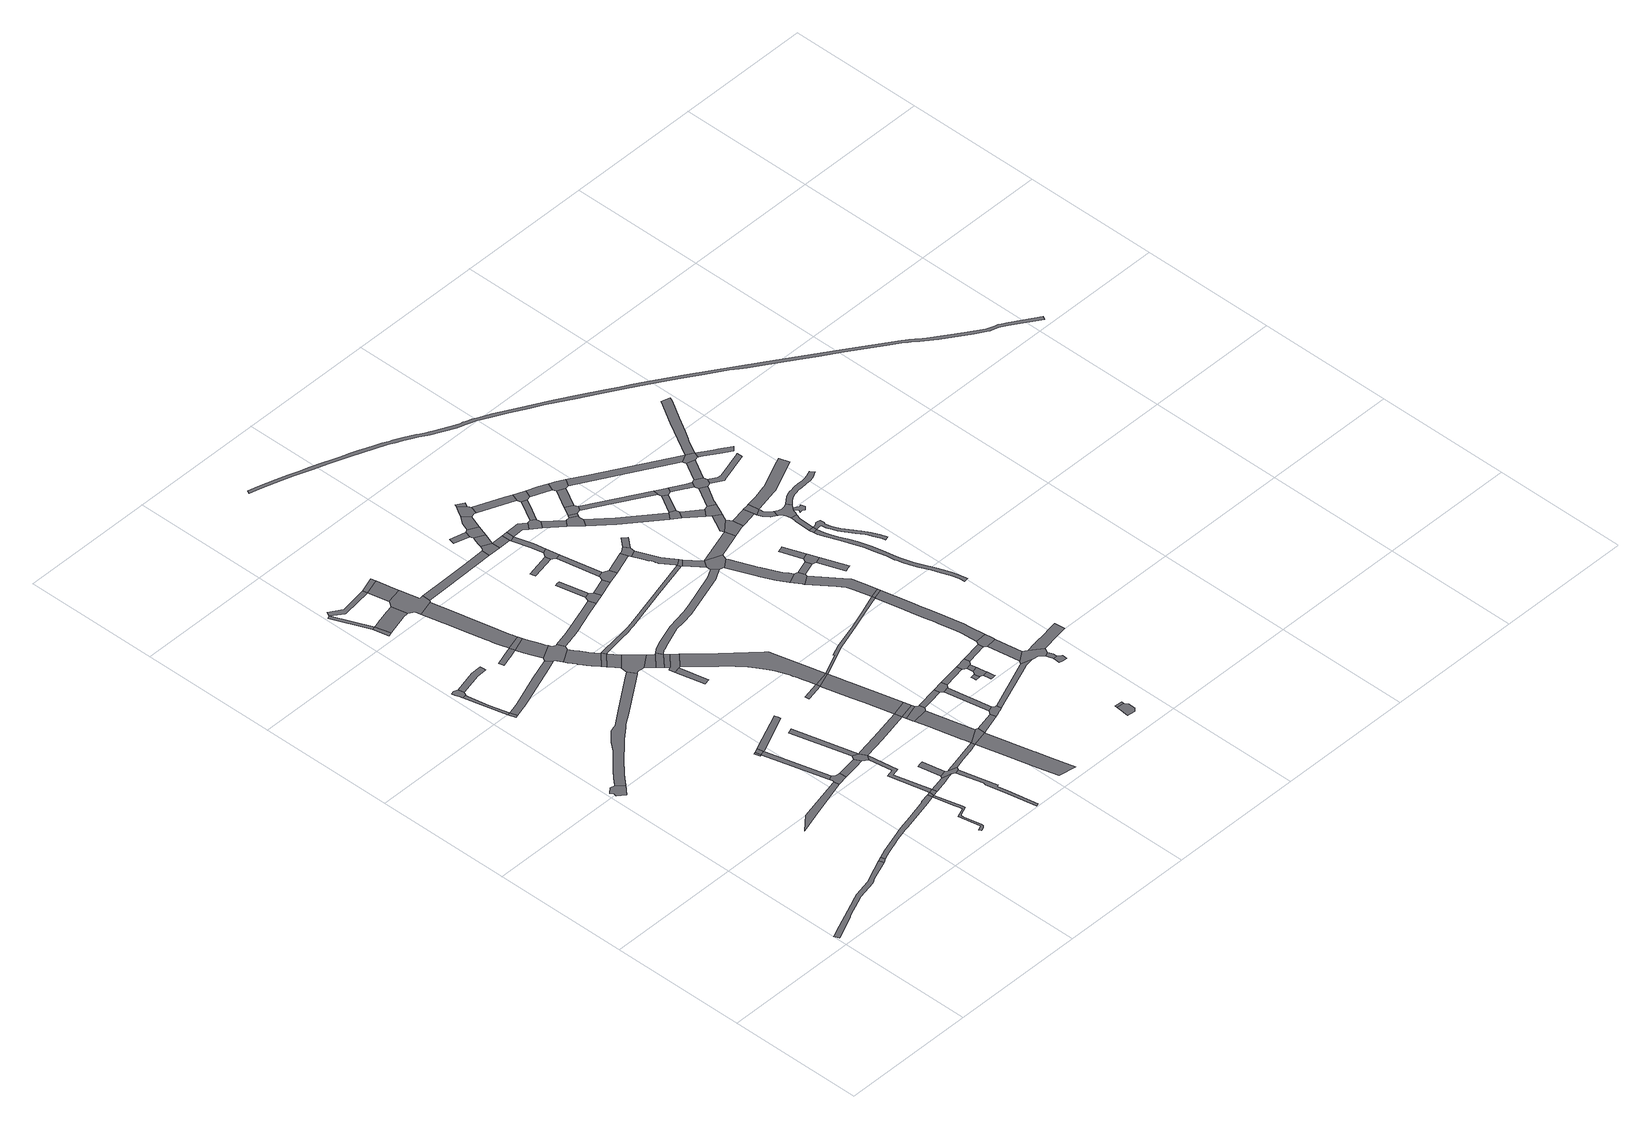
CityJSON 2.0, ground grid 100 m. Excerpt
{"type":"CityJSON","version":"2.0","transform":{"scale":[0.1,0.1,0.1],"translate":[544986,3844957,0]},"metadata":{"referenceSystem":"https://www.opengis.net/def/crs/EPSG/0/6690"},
"CityObjects":{
"road1":{"type":"Road","attributes":{"RoadStructureAttribute.sectionType":"1"},"geometry":[{"type":"MultiSurface","lod":"1","boundaries":[[[0,1,2,3,4,5,6,7,8,9,10,11,12,13,14,15,16,17,18,19]]]}]},
"road2":{"type":"Road","geometry":[{"type":"MultiSurface","lod":"1","boundaries":[[[20,21,22,23,24,25,26,27,28,29]]]}]},
"road3":{"type":"Road","geometry":[{"type":"MultiSurface","lod":"1","boundaries":[[[30,0,19,31]]]}]},
"road4":{"type":"Road","geometry":[{"type":"MultiSurface","lod":"1","boundaries":[[[32,33,34,35]]]}]},
"road5":{"type":"Road","attributes":{"RoadStructureAttribute.sectionType":"1"},"geometry":[{"type":"MultiSurface","lod":"1","boundaries":[[[36,37,38,39,33,32]]]}]},
"road6":{"type":"Road","geometry":[{"type":"MultiSurface","lod":"1","boundaries":[[[40,41,42,43,44,45,39,38,46,47,48,49]]]}]},
"road7":{"type":"Road","attributes":{"RoadStructureAttribute.sectionType":"1"},"geometry":[{"type":"MultiSurface","lod":"1","boundaries":[[[50,51,52,53,54,55]]]}]},
"road8":{"type":"Road","attributes":{"RoadStructureAttribute.sectionType":"1"},"geometry":[{"type":"MultiSurface","lod":"1","boundaries":[[[56,57,58,59,60,61,62,30,31,63,64,65,66,67,68,69,70]]]}]},
"road9":{"type":"Road","geometry":[{"type":"MultiSurface","lod":"1","boundaries":[[[71,72,73,74,75,49,48]]]}]},
"road10":{"type":"Road","attributes":{"RoadStructureAttribute.sectionType":"1"},"geometry":[{"type":"MultiSurface","lod":"1","boundaries":[[[76,77,78,79,80,81,82,83,84,85,86,87,88,89,90,91,92,93,94,95,29,28,96,97,98,99,100,101,102,103,104,105]]]}]},
"road11":{"type":"Road","attributes":{"RoadStructureAttribute.sectionType":"1"},"geometry":[{"type":"MultiSurface","lod":"1","boundaries":[[[106,107,108,109,110,32,35,111,112,113,114,115]]]}]},
"road12":{"type":"Road","attributes":{"RoadStructureAttribute.sectionType":"1"},"geometry":[{"type":"MultiSurface","lod":"1","boundaries":[[[116,117,118,119]]]}]},
"road13":{"type":"Road","geometry":[{"type":"MultiSurface","lod":"1","boundaries":[[[119,118,120,121]]]}]},
"road14":{"type":"Road","geometry":[{"type":"MultiSurface","lod":"1","boundaries":[[[122,123,124,125,126,127]]]}]},
"road15":{"type":"Road","attributes":{"RoadStructureAttribute.sectionType":"1"},"geometry":[{"type":"MultiSurface","lod":"1","boundaries":[[[128,127,129,130]]]}]},
"road16":{"type":"Road","geometry":[{"type":"MultiSurface","lod":"1","boundaries":[[[131,132,130,129,133,134,50,55,135,136]]]}]},
"road17":{"type":"Road","attributes":{"RoadStructureAttribute.sectionType":"1"},"geometry":[{"type":"MultiSurface","lod":"1","boundaries":[[[137,122,127,128]]]}]},
"road18":{"type":"Road","attributes":{"RoadStructureAttribute.sectionType":"1"},"geometry":[{"type":"MultiSurface","lod":"1","boundaries":[[[138,139,140,141,142,143,144,145,146,70,147,148,149,150,151,152,153,154]]]}]},
"road19":{"type":"Road","attributes":{"RoadStructureAttribute.sectionType":"1"},"geometry":[{"type":"MultiSurface","lod":"1","boundaries":[[[155,156,157,158,159,160,161,119,121,162,163]]]}]},
"road20":{"type":"Road","attributes":{"RoadStructureAttribute.sectionType":"1"},"geometry":[{"type":"MultiSurface","lod":"1","boundaries":[[[164,165,116,166,167,168,169,170]]]}]},
"road21":{"type":"Road","geometry":[{"type":"MultiSurface","lod":"1","boundaries":[[[171,172,173,174,175,176,177,178,179]]]}]},
"road22":{"type":"Road","geometry":[{"type":"MultiSurface","lod":"1","boundaries":[[[180,56,70,146]]]}]},
"road23":{"type":"Road","attributes":{"RoadStructureAttribute.sectionType":"1"},"geometry":[{"type":"MultiSurface","lod":"1","boundaries":[[[181,182,136,135,183,184]]]}]},
"road24":{"type":"Road","attributes":{"RoadStructureAttribute.sectionType":"1"},"geometry":[{"type":"MultiSurface","lod":"1","boundaries":[[[185,180,146]]]}]},
"road25":{"type":"Road","geometry":[{"type":"MultiSurface","lod":"1","boundaries":[[[186,185,146,187]]]}]},
"road26":{"type":"Road","attributes":{"RoadStructureAttribute.sectionType":"1"},"geometry":[{"type":"MultiSurface","lod":"1","boundaries":[[[188,189,190,191,192,193,137,128]]]}]},
"road27":{"type":"Road","attributes":{"RoadStructureAttribute.sectionType":"1"},"geometry":[{"type":"MultiSurface","lod":"1","boundaries":[[[194,195,196,197,198,199,185,186]]]}]},
"road28":{"type":"Road","geometry":[{"type":"MultiSurface","lod":"1","boundaries":[[[200,181,184,197,196,201]]]}]},
"road29":{"type":"Road","geometry":[{"type":"MultiSurface","lod":"1","boundaries":[[[202,171,179,203]]]}]},
"road30":{"type":"Road","attributes":{"function":"3","RoadStructureAttribute.sectionType":"1"},"geometry":[{"type":"MultiSurface","lod":"1","boundaries":[[[204,205,206,207,203,179,208,209,210,211,212]]]}]},
"road31":{"type":"Road","attributes":{"RoadStructureAttribute.sectionType":"1"},"geometry":[{"type":"MultiSurface","lod":"1","boundaries":[[[213,214,186,187,215,216,217,218]]]}]},
"road32":{"type":"Road","geometry":[{"type":"MultiSurface","lod":"1","boundaries":[[[219,220,200,201]]]}]},
"road33":{"type":"Road","attributes":{"function":"3","RoadStructureAttribute.sectionType":"1"},"geometry":[{"type":"MultiSurface","lod":"1","boundaries":[[[221,222,223,224,225,226,227,228,229,230,231,232,233,234,235,236,237,238,239,240,241,242,243,171,202]]]}]},
"road34":{"type":"Road","geometry":[{"type":"MultiSurface","lod":"1","boundaries":[[[244,245,246,212,211,247,106,115,248,249,250,251,252,253,254]]]}]},
"road35":{"type":"Road","geometry":[{"type":"MultiSurface","lod":"1","boundaries":[[[255,256,257,258,259,155,163,260,261,231,230,262,263,264,265]]]}]},
"road36":{"type":"Road","attributes":{"function":"3","RoadStructureAttribute.sectionType":"1"},"geometry":[{"type":"MultiSurface","lod":"1","boundaries":[[[266,267,268,269,270,271,272,273,251,250,274,275,276,277,278,279,280,281,282]]]}]},
"road37":{"type":"Road","attributes":{"function":"3","RoadStructureAttribute.sectionType":"1"},"geometry":[{"type":"MultiSurface","lod":"1","boundaries":[[[283,284,169,285,258,257]]]}]},
"road38":{"type":"Road","geometry":[{"type":"MultiSurface","lod":"1","boundaries":[[[286,170,169,284]]]}]},
"road39":{"type":"Road","geometry":[{"type":"MultiSurface","lod":"1","boundaries":[[[287,288,289,290,291]]]}]},
"road40":{"type":"Road","geometry":[{"type":"MultiSurface","lod":"1","boundaries":[[[292,282,281,293,294]]]}]},
"road41":{"type":"Road","geometry":[{"type":"MultiSurface","lod":"1","boundaries":[[[291,290,295,213,218,296,297,298,299,300,301,302,303,304]]]}]},
"road42":{"type":"Road","attributes":{"RoadStructureAttribute.sectionType":"1"},"geometry":[{"type":"MultiSurface","lod":"1","boundaries":[[[305,306,307,308,300,299,309,310,311,312,313]]]}]},
"road43":{"type":"Road","attributes":{"function":"3","RoadStructureAttribute.sectionType":"1"},"geometry":[{"type":"MultiSurface","lod":"1","boundaries":[[[314,315,316,294,293,317,318,319]]]}]},
"road44":{"type":"Road","geometry":[{"type":"MultiSurface","lod":"1","boundaries":[[[320,321,319,318,322,323,76,105,324,325,326]]]}]},
"road45":{"type":"Road","geometry":[{"type":"MultiSurface","lod":"1","boundaries":[[[327,328,329,330]]]}]},
"road46":{"type":"Road","attributes":{"function":"3","RoadStructureAttribute.sectionType":"1"},"geometry":[{"type":"MultiSurface","lod":"1","boundaries":[[[326,325,331,332]]]}]},
"road47":{"type":"Road","attributes":{"RoadStructureAttribute.sectionType":"1"},"geometry":[{"type":"MultiSurface","lod":"1","boundaries":[[[333,334,335,336,201,196,337,338]]]}]},
"road48":{"type":"Road","geometry":[{"type":"MultiSurface","lod":"1","boundaries":[[[339,332,331,340,341]]]}]},
"road49":{"type":"Road","attributes":{"function":"3","RoadStructureAttribute.sectionType":"1"},"geometry":[{"type":"MultiSurface","lod":"1","boundaries":[[[341,340,342,343]]]}]},
"road50":{"type":"Road","attributes":{"RoadStructureAttribute.sectionType":"1"},"geometry":[{"type":"MultiSurface","lod":"1","boundaries":[[[344,345,346,347,348,304,303,349,350,351,352]]]}]},
"road51":{"type":"Road","geometry":[{"type":"MultiSurface","lod":"1","boundaries":[[[343,342,353,330,329,354,355]]]}]},
"road52":{"type":"Road","attributes":{"RoadStructureAttribute.sectionType":"1"},"geometry":[{"type":"MultiSurface","lod":"1","boundaries":[[[356,357,358,254,253,359,360,361,362,363,364]]]}]},
"road53":{"type":"Road","attributes":{"RoadStructureAttribute.sectionType":"1"},"geometry":[{"type":"MultiSurface","lod":"1","boundaries":[[[365,366,367,265,264,368,369,370]]]}]},
"road54":{"type":"Road","geometry":[{"type":"MultiSurface","lod":"1","boundaries":[[[371,372,373,374,375]]]}]},
"road55":{"type":"Road","attributes":{"function":"3","RoadStructureAttribute.sectionType":"1"},"geometry":[{"type":"MultiSurface","lod":"1","boundaries":[[[376,377,378,379,380,381,355,354,382,383,384,385,386,387,388,389,390,391,392,393,394,395,396,397,398,399,400,371,401]]]}]},
"road56":{"type":"Road","attributes":{"function":"3","RoadStructureAttribute.sectionType":"1"},"geometry":[{"type":"MultiSurface","lod":"1","boundaries":[[[402,403,404,405,406,407,352,408,409,410,411,412,413]]]}]},
"road57":{"type":"Road","attributes":{"function":"3","RoadStructureAttribute.sectionType":"1"},"geometry":[{"type":"MultiSurface","lod":"1","boundaries":[[[414,415,416,417,418,419,420,421,344,422]]]}]},
"road58":{"type":"Road","geometry":[{"type":"MultiSurface","lod":"1","boundaries":[[[422,344,352,407,423]]]}]},
"road59":{"type":"Road","attributes":{"function":"3","RoadStructureAttribute.sectionType":"1"},"geometry":[{"type":"MultiSurface","lod":"1","boundaries":[[[424,338,425,426,427]]]}]},
"road60":{"type":"Road","geometry":[{"type":"MultiSurface","lod":"1","boundaries":[[[428,333,338,424]]]}]},
"road61":{"type":"Road","geometry":[{"type":"MultiSurface","lod":"1","boundaries":[[[429,427,426,430,431,432,416,415,433,434,435,436]]]}]},
"road62":{"type":"Road","attributes":{"function":"3","RoadStructureAttribute.sectionType":"1"},"geometry":[{"type":"MultiSurface","lod":"1","boundaries":[[[375,437,438,439,333,428,440,441,442,443,444,445]]]}]},
"road63":{"type":"Road","geometry":[{"type":"MultiSurface","lod":"1","boundaries":[[[401,371,375,445]]]}]},
"road64":{"type":"Road","geometry":[{"type":"MultiSurface","lod":"1","boundaries":[[[446,447,356,364,448,449]]]}]},
"road65":{"type":"Road","geometry":[{"type":"MultiSurface","lod":"1","boundaries":[[[450,451,452,447,446]]]}]},
"road66":{"type":"Road","attributes":{"RoadStructureAttribute.sectionType":"1"},"geometry":[{"type":"MultiSurface","lod":"1","boundaries":[[[453,454,455,456,457,458,459,292,294,460,461,462,463,464,465]]]}]},
"road67":{"type":"Road","attributes":{"RoadStructureAttribute.sectionType":"1"},"geometry":[{"type":"MultiSurface","lod":"1","boundaries":[[[466,423,407,467,468]]]}]},
"road68":{"type":"Road","attributes":{"RoadStructureAttribute.sectionType":"1"},"geometry":[{"type":"MultiSurface","lod":"1","boundaries":[[[469,436,435,470,471]]]}]},
"road69":{"type":"Road","attributes":{"RoadStructureAttribute.sectionType":"1"},"geometry":[{"type":"MultiSurface","lod":"1","boundaries":[[[472,449,448,473]]]}]},
"road70":{"type":"Road","geometry":[{"type":"MultiSurface","lod":"1","boundaries":[[[474,475,476,477,478]]]}]},
"road71":{"type":"Road","geometry":[{"type":"MultiSurface","lod":"1","boundaries":[[[479,480,365,370,481,482]]]}]},
"road72":{"type":"Road","geometry":[{"type":"MultiSurface","lod":"1","boundaries":[[[483,484,485,486]]]}]},
"road73":{"type":"Road","attributes":{"RoadStructureAttribute.sectionType":"1"},"geometry":[{"type":"MultiSurface","lod":"1","boundaries":[[[487,488,489,490,491,492,493,494,339,341,495,496,497,498,499,500,501,502,503]]]}]},
"road74":{"type":"Road","geometry":[{"type":"MultiSurface","lod":"1","boundaries":[[[504,505,506,507,466,468,508,509,510,511,512,513]]]}]},
"road75":{"type":"Road","attributes":{"RoadStructureAttribute.sectionType":"1"},"geometry":[{"type":"MultiSurface","lod":"1","boundaries":[[[514,515,516,517,479,482,518]]]}]},
"road76":{"type":"Road","attributes":{"RoadStructureAttribute.sectionType":"1"},"geometry":[{"type":"MultiSurface","lod":"1","boundaries":[[[519,520,507,506]]]}]},
"road77":{"type":"Road","geometry":[{"type":"MultiSurface","lod":"1","boundaries":[[[521,469,471,522,520,519,523]]]}]},
"road78":{"type":"Road","attributes":{"RoadStructureAttribute.sectionType":"1"},"geometry":[{"type":"MultiSurface","lod":"1","boundaries":[[[524,482,481,525]]]}]},
"road79":{"type":"Road","geometry":[{"type":"MultiSurface","lod":"1","boundaries":[[[526,486,485,514,518,527]]]}]},
"road80":{"type":"Road","geometry":[{"type":"MultiSurface","lod":"1","boundaries":[[[528,529,530,531,532,472,473,533,534]]]}]},
"road81":{"type":"Road","attributes":{"RoadStructureAttribute.sectionType":"1"},"geometry":[{"type":"MultiSurface","lod":"1","boundaries":[[[535,536,530,529]]]}]},
"road82":{"type":"Road","geometry":[{"type":"MultiSurface","lod":"1","boundaries":[[[537,538,539,474,478,540,536,535]]]}]},
"road83":{"type":"Road","attributes":{"RoadStructureAttribute.sectionType":"1"},"geometry":[{"type":"MultiSurface","lod":"1","boundaries":[[[541,542,543,544,545,538,537]]]}]},
"road84":{"type":"Road","geometry":[{"type":"MultiSurface","lod":"1","boundaries":[[[546,524,525,543,542]]]}]},
"road85":{"type":"Road","attributes":{"RoadStructureAttribute.sectionType":"1"},"geometry":[{"type":"MultiSurface","lod":"1","boundaries":[[[547,548,526,527,549]]]}]},
"road86":{"type":"Road","attributes":{"RoadStructureAttribute.sectionType":"1"},"geometry":[{"type":"MultiSurface","lod":"1","boundaries":[[[550,521,523,551,552]]]}]},
"road87":{"type":"Road","attributes":{"RoadStructureAttribute.sectionType":"1"},"geometry":[{"type":"MultiSurface","lod":"1","boundaries":[[[553,554,534,533,555]]]}]},
"road88":{"type":"Road","attributes":{"RoadStructureAttribute.sectionType":"1"},"geometry":[{"type":"MultiSurface","lod":"1","boundaries":[[[556,557,558,547,549,559,560,561,562,563]]]}]},
"road89":{"type":"Road","attributes":{"RoadStructureAttribute.sectionType":"1"},"geometry":[{"type":"MultiSurface","lod":"1","boundaries":[[[564,546,542,565,566,567,568]]]}]},
"road90":{"type":"Road","geometry":[{"type":"MultiSurface","lod":"1","boundaries":[[[569,570,571,572,573]]]}]},
"road91":{"type":"Road","attributes":{"RoadStructureAttribute.sectionType":"1"},"geometry":[{"type":"MultiSurface","lod":"1","boundaries":[[[574,575,576,577,578,579,580,581,401,445,582,583,584,585,586,587,588]]]}]},
"road92":{"type":"Road","geometry":[{"type":"MultiSurface","lod":"1","boundaries":[[[589,590,556,563]]]}]},
"road93":{"type":"Road","geometry":[{"type":"MultiSurface","lod":"1","boundaries":[[[591,568,567,592,593,594,595]]]}]},
"road94":{"type":"Road","geometry":[{"type":"MultiSurface","lod":"1","boundaries":[[[596,597,598,599,569,573,600,601,602]]]}]},
"road95":{"type":"Road","geometry":[{"type":"MultiSurface","lod":"1","boundaries":[[[603,604,605,606,607,608,609,602,601]]]}]},
"road96":{"type":"Road","attributes":{"RoadStructureAttribute.sectionType":"1"},"geometry":[{"type":"MultiSurface","lod":"1","boundaries":[[[610,611,513,512,612,613,614,615]]]}]},
"road97":{"type":"Road","geometry":[{"type":"MultiSurface","lod":"1","boundaries":[[[616,617,598,597]]]}]},
"road98":{"type":"Road","geometry":[{"type":"MultiSurface","lod":"1","boundaries":[[[618,550,552,617,616,619]]]}]},
"road99":{"type":"Road","geometry":[{"type":"MultiSurface","lod":"1","boundaries":[[[620,621,553,555,622,623,624]]]}]},
"road100":{"type":"Road","attributes":{"RoadStructureAttribute.sectionType":"1"},"geometry":[{"type":"MultiSurface","lod":"1","boundaries":[[[625,623,622,626,627,628,629,630,631,632,633,453,634]]]}]},
"road101":{"type":"Road","attributes":{"RoadStructureAttribute.sectionType":"1"},"geometry":[{"type":"MultiSurface","lod":"1","boundaries":[[[593,592,635,636,637]]]}]},
"road102":{"type":"Road","attributes":{"RoadStructureAttribute.sectionType":"1"},"geometry":[{"type":"MultiSurface","lod":"1","boundaries":[[[638,561,560,639,640]]]}]},
"road103":{"type":"Road","geometry":[{"type":"MultiSurface","lod":"1","boundaries":[[[634,453,465,641,642,643]]]}]},
"road104":{"type":"Road","geometry":[{"type":"MultiSurface","lod":"1","boundaries":[[[644,645,646,647,648,649]]]}]},
"road105":{"type":"Road","geometry":[{"type":"MultiSurface","lod":"1","boundaries":[[[650,651,652,620,624]]]}]},
"road106":{"type":"Road","attributes":{"RoadStructureAttribute.sectionType":"1"},"geometry":[{"type":"MultiSurface","lod":"1","boundaries":[[[653,654,591,595,655,656]]]}]},
"road107":{"type":"Road","geometry":[{"type":"MultiSurface","lod":"1","boundaries":[[[657,658,644,649]]]}]},
"road108":{"type":"Road","attributes":{"RoadStructureAttribute.sectionType":"1"},"geometry":[{"type":"MultiSurface","lod":"1","boundaries":[[[659,660,643,642,661,662,663,664]]]}]},
"road109":{"type":"Road","geometry":[{"type":"MultiSurface","lod":"1","boundaries":[[[665,637,636,666,667,668,669,670]]]}]},
"road110":{"type":"Road","attributes":{"RoadStructureAttribute.sectionType":"1"},"geometry":[{"type":"MultiSurface","lod":"1","boundaries":[[[671,618,619,672,673,674]]]}]},
"road111":{"type":"Road","attributes":{"RoadStructureAttribute.sectionType":"1"},"geometry":[{"type":"MultiSurface","lod":"1","boundaries":[[[675,665,670,676]]]}]},
"road112":{"type":"Road","geometry":[{"type":"MultiSurface","lod":"1","boundaries":[[[664,663,487,503,677,678,679]]]}]},
"road113":{"type":"Road","geometry":[{"type":"MultiSurface","lod":"1","boundaries":[[[640,639,653,656,680,681]]]}]},
"road114":{"type":"Road","geometry":[{"type":"MultiSurface","lod":"1","boundaries":[[[682,675,676,683,684,685,686]]]}]},
"road115":{"type":"Road","attributes":{"RoadStructureAttribute.sectionType":"1"},"geometry":[{"type":"MultiSurface","lod":"1","boundaries":[[[687,688,689,690,691,692,678,677,693,694,695,696,697,698]]]}]},
"road116":{"type":"Road","attributes":{"RoadStructureAttribute.sectionType":"1"},"geometry":[{"type":"MultiSurface","lod":"1","boundaries":[[[699,700,701,702]]]}]},
"road117":{"type":"Road","geometry":[{"type":"MultiSurface","lod":"1","boundaries":[[[703,704,705,706,671,674,707,700,699]]]}]},
"road118":{"type":"Road","geometry":[{"type":"MultiSurface","lod":"1","boundaries":[[[698,697,708,709,710,711,712,713,714,715]]]}]},
"road119":{"type":"Road","geometry":[{"type":"MultiSurface","lod":"1","boundaries":[[[702,701,716,610,615,717,718,719,720,721,722]]]}]},
"road120":{"type":"Road","attributes":{"RoadStructureAttribute.sectionType":"1"},"geometry":[{"type":"MultiSurface","lod":"1","boundaries":[[[723,681,680,724,725]]]}]},
"road121":{"type":"Road","attributes":{"RoadStructureAttribute.sectionType":"1"},"geometry":[{"type":"MultiSurface","lod":"1","boundaries":[[[726,668,667,727,728,729]]]}]},
"road122":{"type":"Road","attributes":{"RoadStructureAttribute.sectionType":"1"},"geometry":[{"type":"MultiSurface","lod":"1","boundaries":[[[730,682,686,731]]]}]},
"road123":{"type":"Road","attributes":{"RoadStructureAttribute.sectionType":"1"},"geometry":[{"type":"MultiSurface","lod":"1","boundaries":[[[732,733,734,735,736,737,664,679,738,739,740]]]}]},
"road124":{"type":"Road","attributes":{"RoadStructureAttribute.sectionType":"1"},"geometry":[{"type":"MultiSurface","lod":"1","boundaries":[[[741,742,743,744,745,746,747,748,749,750,588,751,752,753,754,755,756,757,758,759,706,705]]]}]},
"road125":{"type":"Road","attributes":{"RoadStructureAttribute.sectionType":"1"},"geometry":[{"type":"MultiSurface","lod":"1","boundaries":[[[760,761,762,763,713,712,764,765,766,574,767]]]}]},
"road126":{"type":"Road","attributes":{"RoadStructureAttribute.sectionType":"1"},"geometry":[{"type":"MultiSurface","lod":"1","boundaries":[[[768,769,720,719,770,771,772]]]}]},
"road127":{"type":"Road","geometry":[{"type":"MultiSurface","lod":"1","boundaries":[[[773,774,772,771,775,776,777,778]]]}]},
"road128":{"type":"Road","geometry":[{"type":"MultiSurface","lod":"1","boundaries":[[[767,574,588,750]]]}]},
"road129":{"type":"Road","attributes":{"RoadStructureAttribute.sectionType":"1"},"geometry":[{"type":"MultiSurface","lod":"1","boundaries":[[[779,715,714,780]]]}]},
"road130":{"type":"Road","geometry":[{"type":"MultiSurface","lod":"1","boundaries":[[[781,725,724,730,731,782,783]]]}]},
"road131":{"type":"Road","attributes":{"RoadStructureAttribute.sectionType":"1"},"geometry":[{"type":"MultiSurface","lod":"1","boundaries":[[[784,685,684,785,786,787,788,789]]]}]},
"road132":{"type":"Road","attributes":{"RoadStructureAttribute.sectionType":"1"},"geometry":[{"type":"MultiSurface","lod":"1","boundaries":[[[790,791,792,793,794,795,722,721,796,797,798]]]}]},
"road133":{"type":"Road","geometry":[{"type":"MultiSurface","lod":"1","boundaries":[[[729,728,799,800,801,802]]]}]},
"road134":{"type":"Road","geometry":[{"type":"MultiSurface","lod":"1","boundaries":[[[803,804,779,780,805,806]]]}]},
"road135":{"type":"Road","geometry":[{"type":"MultiSurface","lod":"1","boundaries":[[[807,808,809,804,803]]]}]},
"road136":{"type":"Road","attributes":{"RoadStructureAttribute.sectionType":"1"},"geometry":[{"type":"MultiSurface","lod":"1","boundaries":[[[810,811,812,806,805]]]}]},
"road137":{"type":"Road","geometry":[{"type":"MultiSurface","lod":"1","boundaries":[[[813,814,815,732,740,816,817,818,819,820]]]}]},
"road138":{"type":"Road","attributes":{"RoadStructureAttribute.sectionType":"1"},"geometry":[{"type":"MultiSurface","lod":"1","boundaries":[[[821,800,799,822,823]]]}]},
"road139":{"type":"Road","attributes":{"RoadStructureAttribute.sectionType":"1"},"geometry":[{"type":"MultiSurface","lod":"1","boundaries":[[[824,825,826,732,815,827]]]}]},
"road140":{"type":"Road","attributes":{"RoadStructureAttribute.sectionType":"1"},"geometry":[{"type":"MultiSurface","lod":"1","boundaries":[[[828,802,801,829]]]}]},
"road141":{"type":"Road","geometry":[{"type":"MultiSurface","lod":"1","boundaries":[[[830,823,822,824,827,831,832]]]}]},
"road142":{"type":"Road","geometry":[{"type":"MultiSurface","lod":"1","boundaries":[[[833,834,789,788,828,829,835,836]]]}]},
"road143":{"type":"Road","attributes":{"RoadStructureAttribute.sectionType":"1"},"geometry":[{"type":"MultiSurface","lod":"1","boundaries":[[[837,838,820,819,839,840,841]]]}]},
"road144":{"type":"Road","attributes":{"RoadStructureAttribute.sectionType":"1"},"geometry":[{"type":"MultiSurface","lod":"1","boundaries":[[[842,843,844,783,782,845,846,847]]]}]},
"road145":{"type":"Road","attributes":{"RoadStructureAttribute.sectionType":"1"},"geometry":[{"type":"MultiSurface","lod":"1","boundaries":[[[848,849,830,832,850,851,852]]]}]},
"road146":{"type":"Road","attributes":{"RoadStructureAttribute.sectionType":"1"},"geometry":[{"type":"MultiSurface","lod":"1","boundaries":[[[853,854,836,835,855,856,857,858]]]}]},
"road147":{"type":"Road","geometry":[{"type":"MultiSurface","lod":"1","boundaries":[[[859,860,837,841,861,862]]]}]},
"road148":{"type":"Road","geometry":[{"type":"MultiSurface","lod":"1","boundaries":[[[863,864,865,866,867]]]}]},
"road149":{"type":"Road","attributes":{"RoadStructureAttribute.sectionType":"1"},"geometry":[{"type":"MultiSurface","lod":"1","boundaries":[[[868,869,870,871,872,873,874,875,876,877,878,879,880,881,882,883,884,885,886,887,867,866,888,889,890,891,892,893,894,895,896,897,898,899,900,901,902,903,904,905,906]]]}]},
"road150":{"type":"Road","attributes":{"RoadStructureAttribute.sectionType":"1"},"geometry":[{"type":"MultiSurface","lod":"1","boundaries":[[[907,908,909,910,911,862,861,912,913,914,915]]]}]},
"road151":{"type":"Road","attributes":{"RoadStructureAttribute.sectionType":"1"},"geometry":[{"type":"MultiSurface","lod":"1","boundaries":[[[916,917,918,919,920,864,863,921,922,923,924]]]}]},
"road152":{"type":"Road","geometry":[{"type":"MultiSurface","lod":"1","boundaries":[[[925,926,927,915,914,928,929,930,916,924,931,932,933,934,935]]]}]},
"road153":{"type":"Road","geometry":[{"type":"MultiSurface","lod":"1","boundaries":[[[936,937,858,857,848,852,938,939,940]]]}]},
"road154":{"type":"Road","attributes":{"RoadStructureAttribute.sectionType":"1"},"geometry":[{"type":"MultiSurface","lod":"1","boundaries":[[[941,942,943,944,945,946,947,948,949,950,951,952,953,954,955,863,867,956,957,958,959,960,961,962,963,964,965,966,967]]]}]},
"road155":{"type":"Road","attributes":{"RoadStructureAttribute.sectionType":"1"},"geometry":[{"type":"MultiSurface","lod":"1","boundaries":[[[968,969,970,971,972,973,974,975,933,932]]]}]},
"road156":{"type":"Road","attributes":{"RoadStructureAttribute.sectionType":"1"},"geometry":[{"type":"MultiSurface","lod":"1","boundaries":[[[976,977,936,940,978,979]]]}]},
"road157":{"type":"Road","geometry":[{"type":"MultiSurface","lod":"1","boundaries":[[[847,846,976,979,980,981]]]}]},
"road158":{"type":"Road","attributes":{"RoadStructureAttribute.sectionType":"1"},"geometry":[{"type":"MultiSurface","lod":"1","boundaries":[[[982,983,984,985,986,939,938,987,988,989,990]]]}]},
"road159":{"type":"Road","attributes":{"RoadStructureAttribute.sectionType":"1"},"geometry":[{"type":"MultiSurface","lod":"1","boundaries":[[[991,992,993,994,995,996,859,862,997,998,999,1000,1001,1002]]]}]},
"road160":{"type":"Road","attributes":{"RoadStructureAttribute.sectionType":"1"},"geometry":[{"type":"MultiSurface","lod":"1","boundaries":[[[1003,1004,1005,1006,1007,1008,1009,1010,1011,1012,1013,1014,935,934,1015,1016,1017,1018,1019,1020,1021,1022,1023,1024,1025,1026,1027,1028,1029]]]}]},
"road161":{"type":"Road","attributes":{"RoadStructureAttribute.sectionType":"1"},"geometry":[{"type":"MultiSurface","lod":"1","boundaries":[[[1030,1031,1032,1033,981,980,1034,1035,1036,1037,1038]]]}]},
"road162":{"type":"Road","attributes":{"RoadStructureAttribute.sectionType":"1"},"geometry":[{"type":"MultiSurface","lod":"1","boundaries":[[[1039,1040,847,981,1041,1042,1043,1044,1045,1046,1047]]]}]},
"road163":{"type":"Road","attributes":{"RoadStructureAttribute.sectionType":"1"},"geometry":[{"type":"MultiSurface","lod":"1","boundaries":[[[1048,1049,1050,1051,1052,1053,1054,1055,1056,1057,1058,1059,1060,1061,1062,1063,1064,1065,1066,1067,1068,1069,1070,1071,1072,1073,1074,1075,1076,1077,1078,1079,1080,1081,1082,1083,1084,1085,1086,1087,1088,1089,1090,1091,1092,1093,1094,1095,1096,1097,1098,1099,1100,1101,1102,1103,1104,1105,1106,1107,1108,1109,1110,1111,1112,1113,1114,1115,1116,1117,1118,1119,1120,1121,1122,1123,1124,1125,1126,1127,1128,1129,1130,1131,1132,1133,1134,1135,1136,1137,1138,1139,1140,1141,1142,1143,1144,1145,1146,1147,1148,1149,1150,1151,1152,1153,1154,1155,1156,1157,1158,1159,1160,1161,1162,1163,1164,1165,1166,1167,1168,1169,1170]]]}]}
},
"vertices":[
[709,378,0],[556,312,0],[520,298,0],[386,267,0],[325,242,0],[288,224,0],[44,123,0],[10,109,0],[6,108,0],[18,69,0],[34,76,0],[36,77,0],[195,148,0],[223,166,0],[370,225,0],[386,233,0],[529,265,0],[540,271,0],[568,285,0],[723,347,0],
[80,2063,0],[65,2066,0],[27,2037,0],[34,2028,0],[42,2018,0],[39,2003,0],[38,1991,0],[87,1947,0],[148,2014,0],[98,2059,0],
[742,392,0],[751,361,0],
[149,3001,0],[129,2995,0],[144,2944,0],[164,2949,0],
[110,3147,0],[84,3299,0],[80,3313,0],[54,3311,0],
[76,3387,0],[68,3391,0],[57,3396,0],[31,3388,0],[38,3362,0],[46,3337,0],[88,3327,0],[90,3331,0],[95,3340,0],[84,3383,0],
[1058,1087,0],[1048,1082,0],[707,1001,0],[600,907,0],[797,967,0],[1061,1044,0],
[1366,575,0],[1296,560,0],[1297,556,0],[1139,515,0],[1027,486,0],[910,450,0],[806,419,0],[806,383,0],[915,420,0],[915,423,0],[1035,456,0],[1061,460,0],[1310,522,0],[1369,537,0],[1374,539,0],
[262,3381,0],[339,3383,0],[339,3407,0],[338,3428,0],[256,3426,0],
[924,2728,0],[896,2708,0],[643,2532,0],[507,2438,0],[492,2434,0],[478,2431,0],[458,2425,0],[384,2356,0],[331,2289,0],[310,2270,0],[302,2263,0],[274,2238,0],[229,2195,0],[183,2152,0],[179,2147,0],[164,2131,0],[155,2122,0],[148,2114,0],[105,2067,0],[103,2064,0],[217,2090,0],[322,2192,0],[408,2270,0],[454,2310,0],[539,2379,0],[563,2398,0],[636,2447,0],[862,2603,0],[951,2664,0],[961,2671,0],
[653,3173,0],[481,3115,0],[381,3079,0],[230,3024,0],[158,3003,0],[248,2974,0],[252,2975,0],[307,2994,0],[613,3104,0],[683,3129,0],
[40,4441,0],[21,4432,0],[137,4157,0],[158,4165,0],
[161,4040,0],[189,4048,0],
[922,1632,0],[909,1626,0],[915,1606,0],[920,1585,0],[922,1585,0],[933,1589,0],
[967,1600,0],[1056,1122,0],[1088,1135,0],
[1118,1115,0],[1103,1120,0],[1060,1104,0],[1063,1097,0],[1143,1059,0],[1140,1113,0],
[955,1645,0],
[1378,113,0],[1395,128,0],[1395,148,0],[1369,273,0],[1368,290,0],[1376,298,0],[1441,323,0],[1438,348,0],[1391,544,0],[1394,440,0],[1407,388,0],[1418,351,0],[1421,328,0],[1351,300,0],[1382,135,0],[1346,118,0],[1355,102,0],
[368,4215,0],[312,4203,0],[237,4185,0],[222,4182,0],[211,4178,0],[193,4173,0],[158,4163,0],[352,4094,0],[393,4101,0],
[150,4412,0],[58,4475,0],[124,4383,0],[131,4379,0],[137,4380,0],[361,4410,0],[354,4447,0],
[587,3414,0],[517,3391,0],[438,3365,0],[443,3346,0],[449,3328,0],[519,3350,0],[527,3352,0],[529,3353,0],[600,3375,0],
[1391,580,0],
[1293,1138,0],[1160,1115,0],[1248,1079,0],[1318,1089,0],
[1393,581,0],
[1423,588,0],[1431,554,0],
[971,1601,0],[1265,1731,0],[1259,1753,0],[1253,1775,0],[1250,1774,0],[976,1653,0],
[1358,860,0],[1415,873,0],[1380,1097,0],[1356,1061,0],[1383,893,0],[1325,877,0],
[1310,1166,0],[1354,1150,0],
[700,3449,0],[710,3418,0],
[763,3274,0],[751,3305,0],[737,3338,0],[724,3375,0],[601,3372,0],[619,3319,0],[641,3259,0],[666,3199,0],[770,3254,0],
[1540,614,0],[1537,614,0],[1536,580,0],[1544,582,0],[1586,593,0],[1610,599,0],
[1236,1617,0],[1200,1603,0],
[696,3461,0],[690,3485,0],[684,3508,0],[673,3552,0],[666,3587,0],[665,3594,0],[662,3611,0],[636,3727,0],[599,3903,0],[562,4065,0],[445,4031,0],[455,3986,0],[478,3877,0],[479,3874,0],[512,3726,0],[536,3616,0],[548,3568,0],[548,3567,0],[556,3534,0],[562,3509,0],[564,3498,0],[574,3458,0],[587,3416,0],
[806,3220,0],[783,3231,0],[782,3232,0],[662,3190,0],[695,3133,0],[696,3132,0],[723,3083,0],[826,3143,0],[832,3156,0],[838,3169,0],[816,3222,0],
[559,4140,0],[544,4139,0],[513,4283,0],[396,4259,0],[385,4241,0],[421,4083,0],[436,4074,0],[564,4067,0],[566,4070,0],[575,4081,0],[574,4140,0],
[916,2996,0],[915,2998,0],[896,3027,0],[887,3041,0],[885,3043,0],[865,3076,0],[856,3089,0],[834,3128,0],[737,3056,0],[767,3004,0],[770,3000,0],[789,2971,0],[800,2953,0],[819,2926,0],[831,2909,0],[852,2879,0],[940,2962,0],
[498,4356,0],[478,4448,0],[362,4410,0],
[470,4484,0],
[1569,808,0],[1544,804,0],[1520,799,0],[1552,636,0],[1601,646,0],
[947,2964,0],[874,2850,0],[960,2936,0],
[1541,616,0],[1611,599,0],[1613,598,0],[1632,589,0],[1638,586,0],[1667,592,0],[1671,599,0],[1677,611,0],[1679,615,0],[1618,633,0],
[1735,239,0],[1720,311,0],[1733,316,0],[1733,318,0],[1687,396,0],[1680,372,0],[1710,238,0],[1753,6,0],[1775,11,0],
[988,2900,0],[963,2931,0],[962,2933,0],[905,2809,0],[929,2779,0],[1019,2861,0],
[1065,2809,0],[1038,2839,0],[927,2761,0],[925,2735,0],[974,2679,0],[1026,2675,0],[1124,2749,0],
[1176,2292,0],[1220,2302,0],[1175,2513,0],[1129,2503,0],
[1079,2622,0],[1165,2707,0],
[1778,1237,0],[1529,1185,0],[1522,1184,0],[1375,1155,0],[1548,1132,0],[1790,1184,0],
[1176,2716,0],[1115,2586,0],[1200,2672,0],
[1143,2558,0],[1229,2643,0],
[1906,707,0],[1669,647,0],[1656,644,0],[1628,636,0],[1619,634,0],[1759,635,0],[1871,662,0],[1871,666,0],[1914,677,0],
[1120,2546,0],[1183,2517,0],[1269,2602,0],
[1245,3354,0],[1160,3325,0],[932,3250,0],[885,3181,0],[930,3192,0],[947,3196,0],[987,3209,0],[1178,3273,0],[1263,3302,0],
[1135,4153,0],[961,4148,0],[796,4144,0],[725,4085,0],[1018,4092,0],[1136,4094,0],
[1645,1781,0],[1513,1752,0],[1515,1723,0],[1517,1723,0],[1651,1753,0],
[1729,1940,0],[1682,2132,0],[1664,2205,0],[1649,2221,0],[1646,2224,0],[1442,2427,0],[1300,2399,0],[1356,2343,0],[1378,2321,0],[1402,2296,0],[1428,2265,0],[1453,2234,0],[1475,2205,0],[1504,2162,0],[1525,2125,0],[1546,2086,0],[1562,2054,0],[1576,2020,0],[1597,1962,0],[1603,1941,0],[1609,1923,0],[1614,1904,0],[1620,1881,0],[1631,1838,0],[1643,1786,0],[1761,1811,0],
[2144,243,0],[2119,346,0],[2117,353,0],[2114,365,0],[2036,688,0],[2031,707,0],[1915,675,0],[1915,673,0],[1970,442,0],[2022,242,0],[2058,96,0],[2186,76,0],
[2011,785,0],[1930,1117,0],[1813,1098,0],[1836,1002,0],[1851,941,0],[1892,769,0],[1895,756,0],[1906,709,0],[2014,772,0],
[2033,763,0],
[1908,1213,0],[1792,1184,0],[1798,1157,0],[1913,1194,0],
[1894,1269,0],
[1938,1178,0],[1803,1136,0],[1809,1112,0],[1812,1103,0],[1930,1118,0],[1941,1131,0],[1948,1139,0],[1939,1178,0],
[1704,1538,0],[1726,1448,0],[1775,1249,0],[1873,1353,0],[1803,1639,0],[1795,1670,0],[1785,1712,0],[1773,1761,0],[1764,1796,0],
[1298,3398,0],[1259,3389,0],[1339,3327,0],[1321,3379,0],
[1252,3608,0],[1232,3604,0],[1213,3600,0],
[1866,3173,0],[1296,3021,0],[1239,3008,0],[1219,3003,0],[1179,2997,0],[1084,2984,0],[979,2970,0],[1139,2964,0],[1202,2973,0],[1234,2980,0],[1264,2988,0],[1596,3076,0],[1876,3148,0],
[2181,800,0],[2054,714,0],[2194,760,0],
[2108,1208,0],[2013,1151,0],[2115,1169,0],
[1448,3422,0],[1466,3370,0],
[1362,3828,0],[1183,3792,0],[1187,3772,0],[1191,3753,0],[1370,3788,0],
[1157,4190,0],[1147,4160,0],[1229,4095,0],[1228,4155,0],
[1076,4375,0],[1065,4331,0],[1177,4302,0],[1190,4345,0],
[1980,2992,0],[1914,2956,0],[1641,2867,0],[1577,2847,0],[1494,2831,0],[1419,2819,0],[1275,2766,0],[1206,2739,0],[1230,2695,0],[1241,2699,0],[1292,2719,0],[1431,2771,0],[1502,2781,0],[1589,2798,0],[1656,2819,0],[1934,2910,0],[2015,2954,0],
[2262,825,0],[2260,826,0],[2238,840,0],[2199,826,0],[2214,766,0],[2239,775,0],[2251,780,0],[2266,786,0],[2271,788,0],[2264,823,0],
[1188,4278,0],[1178,4248,0],[1167,4217,0],[1162,4202,0],[1258,4241,0],
[2179,1159,0],[2140,1151,0],
[2191,1224,0],[2117,1168,0],[2198,1183,0],
[1321,4158,0],[1323,4097,0],
[1216,4357,0],[1287,4320,0],
[1512,3465,0],[1499,3470,0],[1461,3459,0],[1462,3455,0],[1456,3442,0],[1559,3401,0],[1542,3453,0],
[1439,3776,0],[1400,3768,0],
[1420,3877,0],[1382,3859,0],[1377,3851,0],[1394,3773,0],
[1402,3967,0],[1365,4101,0],[1326,4085,0],[1365,3949,0],[1380,3869,0],
[1364,4160,0],
[1278,4470,0],[1236,4413,0],[1322,4419,0],
[2362,1254,0],[2366,1213,0],[2369,1214,0],
[1706,3508,0],[1621,3480,0],[1723,3456,0],
[1324,4550,0],[1309,4524,0],[1305,4516,0],[1351,4429,0],[1368,4422,0],[1385,4481,0],[1380,4493,0],[1374,4508,0],
[1471,4164,0],[1380,4102,0],[1449,4105,0],[1481,4079,0],[1519,4126,0],
[2385,1126,0],[2352,1120,0],[2355,1101,0],[2358,1082,0],[2392,1087,0],
[2479,2086,0],[2478,2086,0],[2326,2031,0],[2195,1983,0],[2002,1927,0],[1917,1892,0],[1923,1880,0],[1918,1878,0],[1765,1796,0],[1923,1867,0],[1927,1869,0],[2004,1903,0],[2200,1968,0],[2344,2015,0],[2485,2062,0],
[1390,4536,0],[1334,4568,0],
[1547,4131,0],[1547,4025,0],[1582,4074,0],[1577,4103,0],[1579,4107,0],
[2446,1137,0],[2442,1158,0],[2402,1148,0],[2390,1127,0],[2395,1087,0],[2418,1078,0],[2455,1084,0],
[2418,1075,0],[2425,1028,0],[2426,1018,0],[2446,1020,0],[2466,1023,0],[2465,1028,0],[2456,1081,0],
[2653,979,0],[2646,976,0],[2660,941,0],[2668,944,0],[2719,954,0],[2734,957,0],
[2434,1203,0],[2394,1195,0],
[2447,1269,0],[2454,1229,0],
[1758,3538,0],[1722,3513,0],[1730,3439,0],[1781,3460,0],[1784,3498,0],
[1847,3300,0],[1757,3375,0],[1775,3329,0],[1784,3329,0],[1794,3293,0],[1792,3293,0],[1797,3276,0],[1801,3270,0],[1862,3179,0],[1911,3204,0],
[1621,3957,0],[1660,3922,0],[1700,3965,0],
[1599,4391,0],[1625,4315,0],[1648,4371,0],
[1880,3149,0],[1884,3148,0],[1925,3184,0],
[2767,263,0],[2759,166,0],[2815,159,0],[2838,178,0],[2842,234,0],[2823,257,0],
[1847,3573,0],[1827,3590,0],[1813,3602,0],
[1634,4285,0],[1587,4201,0],[1622,4181,0],[1674,4271,0],
[2824,277,0],[2768,282,0],
[2010,3078,0],[1998,3093,0],[1954,3059,0],[1965,3046,0],[1979,3030,0],[2011,3077,0],
[1729,3968,0],[1737,3849,0],[1745,3842,0],[1779,3894,0],[1774,3924,0],[1781,3937,0],
[2604,1297,0],[2535,1244,0],[2610,1258,0],[2611,1257,0],
[1740,3987,0],[1793,3956,0],
[2050,2944,0],[2116,2994,0],[2132,3031,0],
[1705,4282,0],[1728,4338,0],
[1780,4056,0],[1822,3966,0],[1824,3966,0],[1845,3999,0],[1834,4025,0],
[2286,2615,0],[2264,2651,0],[2257,2664,0],[2202,2780,0],[2200,2784,0],[2124,2975,0],[2052,2939,0],[2122,2763,0],[2142,2720,0],[2186,2625,0],[2228,2553,0],[2303,2585,0],
[2714,1252,0],[2634,1241,0],[2669,1003,0],[2743,1055,0],
[2711,1273,0],[2708,1294,0],[2703,1329,0],[2622,1324,0],[2612,1256,0],
[2244,2527,0],[2258,2502,0],[2271,2482,0],[2277,2472,0],[2279,2470,0],[2344,2516,0],[2347,2529,0],[2331,2576,0],
[2659,988,0],[2784,947,0],[2807,922,0],[2813,916,0],[2845,932,0],[2864,966,0],[2777,1032,0],
[1813,4303,0],[1850,4222,0],[1873,4278,0],
[1928,3755,0],[1888,3710,0],[2148,3498,0],[2186,3545,0],
[1859,4193,0],[1915,4168,0],
[2296,3169,0],[2256,3156,0],[2247,3153,0],[2108,3108,0],[2099,3105,0],[2092,3103,0],[2272,3077,0],[2299,3086,0],[2314,3091,0],
[2691,1448,0],[2686,1489,0],[2657,1630,0],[2637,1728,0],[2625,1785,0],[2618,1819,0],[2618,1820,0],[2607,1870,0],[2603,1887,0],[2559,2086,0],[2487,2054,0],[2529,1853,0],[2547,1765,0],[2561,1701,0],[2575,1635,0],[2579,1613,0],[2607,1479,0],[2611,1447,0],[2615,1403,0],
[2532,2208,0],[2515,2283,0],[2513,2291,0],[2507,2298,0],[2398,2311,0],[2437,2259,0],[2450,2208,0],[2553,2110,0],
[2859,895,0],[2844,931,0],[2824,888,0],[2830,864,0],[2862,867,0],
[2888,842,0],[2865,865,0],[2826,813,0],[2853,808,0],[2886,804,0],[2890,840,0],
[2433,2611,0],[2449,2564,0],
[1912,4262,0],[1944,4175,0],[1974,4226,0],
[2066,3872,0],[2018,3854,0],[2211,3742,0],[2254,3717,0],[2265,3712,0],[2274,3752,0],
[3073,1080,0],[2993,1067,0],[2972,1063,0],[2857,1045,0],[2850,1044,0],[2848,1043,0],[2870,967,0],[2994,988,0],[3082,1002,0],
[2206,3451,0],[2238,3502,0],[2232,3528,0],[2193,3544,0],
[2494,2653,0],[2447,2636,0],[2476,2557,0],[2523,2573,0],
[2437,2813,0],[2417,2806,0],[2390,2796,0],
[2545,2364,0],[2569,2373,0],[2592,2381,0],
[2392,3219,0],[2383,3231,0],[2378,3237,0],[2335,3098,0],[2350,3103,0],[2391,3117,0],[2416,3121,0],[2405,3201,0],
[2244,3497,0],[2322,3353,0],[2364,3401,0],
[2351,3326,0],[2322,3270,0],[2282,3194,0],[2403,3289,0],
[2273,3683,0],[2307,3661,0],
[2392,3408,0],[2418,3319,0],[2447,3380,0],
[2304,3734,0],[2289,3743,0],[2335,3670,0],[2355,3705,0],
[2527,3224,0],[2522,3223,0],[2437,3125,0],[2536,3144,0],[2543,3145,0],
[2640,3843,0],[2490,3930,0],[2108,4149,0],[2279,3982,0],[2590,3804,0],[2652,3837,0],
[2481,3563,0],[2452,3512,0],[2458,3404,0],[2457,3406,0],[2531,3534,0],
[2450,3652,0],[2367,3699,0],[2430,3617,0],[2435,3614,0],[2472,3594,0],[2492,3628,0],
[2582,3234,0],[2569,3231,0],[2548,3130,0],[2592,3155,0],
[2702,2793,0],[2666,2792,0],[2666,2774,0],[2669,2757,0],[2702,2762,0],
[2999,1818,0],[2985,1873,0],[2968,1927,0],[2944,1988,0],[2915,2050,0],[2890,2110,0],[2875,2160,0],[2863,2201,0],[2857,2231,0],[2853,2256,0],[2848,2282,0],[2843,2307,0],[2831,2368,0],[2821,2412,0],[2807,2452,0],[2792,2501,0],[2768,2561,0],[2743,2619,0],[2723,2670,0],[2713,2713,0],[2674,2728,0],[2688,2682,0],[2727,2586,0],[2758,2501,0],[2782,2431,0],[2802,2351,0],[2818,2287,0],[2819,2285,0],[2828,2215,0],[2832,2199,0],[2840,2163,0],[2859,2110,0],[2881,2055,0],[2912,1984,0],[2938,1920,0],[2958,1859,0],[2973,1802,0],[2979,1760,0],[3011,1764,0],
[2618,3092,0],[2608,3102,0],[2602,3108,0],[2596,3124,0],[2594,3143,0],[2563,3093,0],[2593,3054,0],[2628,3032,0],[2642,3072,0],
[2674,2954,0],[2671,2918,0],[2671,2915,0],[2666,2870,0],[2665,2822,0],[2702,2830,0],[2704,2870,0],[2708,2911,0],[2716,2944,0],
[2724,3054,0],[2698,3051,0],[2672,3057,0],[2633,3028,0],[2655,3010,0],[2669,2980,0],[2727,2968,0],[2734,2992,0],[2747,3009,0],[2764,3031,0],[2746,3066,0],
[2520,3636,0],[2493,3627,0],[2559,3543,0],[2577,3581,0],[2572,3607,0],
[2936,2444,0],[2911,2497,0],[2880,2551,0],[2879,2553,0],[2853,2594,0],[2809,2662,0],[2787,2712,0],[2772,2761,0],[2781,2774,0],[2783,2789,0],[2777,2804,0],[2763,2810,0],[2743,2809,0],[2732,2799,0],[2713,2795,0],[2724,2765,0],[2748,2768,0],[2755,2730,0],[2769,2690,0],[2782,2657,0],[2842,2562,0],[2875,2508,0],[2882,2493,0],[2897,2461,0],[2919,2405,0],[2925,2383,0],[2955,2392,0],
[2763,2968,0],[2749,2947,0],[2766,2950,0],[2778,2948,0],[2787,2941,0],[2810,2959,0],[2801,2990,0],[2787,2988,0],
[2599,3774,0],[2583,3746,0],[2650,3747,0],[2660,3761,0],
[2690,3767,0],[2704,3806,0],
[2881,3607,0],[2877,3606,0],[2874,3605,0],[2665,3542,0],[2637,3546,0],[2645,3494,0],[2669,3501,0],[2673,3503,0],[2885,3567,0],
[3026,3388,0],[2970,3365,0],[2890,3330,0],[2772,3277,0],[2760,3272,0],[2664,3249,0],[2601,3156,0],[2773,3193,0],[2796,3198,0],[2891,3242,0],[2971,3279,0],[3047,3312,0],
[3067,3167,0],[3049,3157,0],[3025,3148,0],[2998,3142,0],[2972,3139,0],[2937,3138,0],[2896,3134,0],[2860,3128,0],[2852,3127,0],[2827,3120,0],[2799,3108,0],[2772,3087,0],[2788,3052,0],[2813,3069,0],[2833,3079,0],[2854,3086,0],[2861,3088,0],[2894,3094,0],[2929,3097,0],[2962,3099,0],[2974,3099,0],[2992,3099,0],[3010,3102,0],[3033,3108,0],[3054,3117,0],[3072,3127,0],[3086,3134,0],
[2832,3722,0],[2821,3729,0],[2791,3748,0],[2708,3803,0],[2696,3763,0],[2722,3748,0],[2809,3688,0],[2883,3639,0],[2914,3667,0],
[2911,4284,0],[2805,4106,0],[2760,3906,0],[2772,3923,0],[2809,3984,0],[2833,4024,0],[2875,4097,0],[2961,4237,0],[2974,4265,0],
[4927,3199,0],[4889,3222,0],[4869,3232,0],[4849,3238,0],[4817,3249,0],[4789,3260,0],[4675,3336,0],[4475,3472,0],[4453,3490,0],[4418,3522,0],[4391,3546,0],[4351,3575,0],[4072,3761,0],[3617,4066,0],[3192,4349,0],[2959,4494,0],[2900,4528,0],[2840,4564,0],[2760,4612,0],[2603,4704,0],[2466,4784,0],[2312,4868,0],[2196,4931,0],[2115,4975,0],[2041,5011,0],[2020,5021,0],[1990,5036,0],[1967,5045,0],[1947,5052,0],[1930,5058,0],[1914,5061,0],[1901,5064,0],[1889,5068,0],[1878,5073,0],[1832,5095,0],[1754,5133,0],[1716,5152,0],[1697,5162,0],[1670,5179,0],[1646,5193,0],[1608,5213,0],[1572,5233,0],[1534,5252,0],[1512,5262,0],[1487,5274,0],[1443,5295,0],[1396,5314,0],[1345,5335,0],[1292,5357,0],[1241,5376,0],[1173,5400,0],[1123,5419,0],[1061,5442,0],[975,5472,0],[898,5497,0],[827,5522,0],[748,5548,0],[621,5585,0],[548,5605,0],[534,5582,0],[585,5568,0],[673,5543,0],[761,5517,0],[844,5489,0],[971,5444,0],[1083,5404,0],[1220,5355,0],[1372,5294,0],[1459,5258,0],[1488,5244,0],[1501,5238,0],[1513,5232,0],[1553,5213,0],[1595,5191,0],[1639,5166,0],[1672,5145,0],[1690,5134,0],[1705,5127,0],[1760,5100,0],[1798,5083,0],[1867,5047,0],[1883,5042,0],[1911,5033,0],[1928,5029,0],[1947,5023,0],[1968,5016,0],[1986,5010,0],[2002,5003,0],[2019,4994,0],[2030,4988,0],[2081,4962,0],[2185,4907,0],[2308,4841,0],[2389,4797,0],[2464,4756,0],[2566,4695,0],[2703,4615,0],[2840,4533,0],[2959,4463,0],[3136,4353,0],[3284,4257,0],[3416,4171,0],[3468,4135,0],[3506,4105,0],[3572,4063,0],[3770,3933,0],[3891,3851,0],[4028,3761,0],[4252,3608,0],[4332,3556,0],[4366,3531,0],[4397,3506,0],[4420,3484,0],[4516,3412,0],[4704,3284,0],[4773,3240,0],[4792,3229,0],[4823,3219,0],[4850,3212,0],[4862,3207,0],[4906,3181,0],[5102,3052,0],[5113,3078,0]
]}
